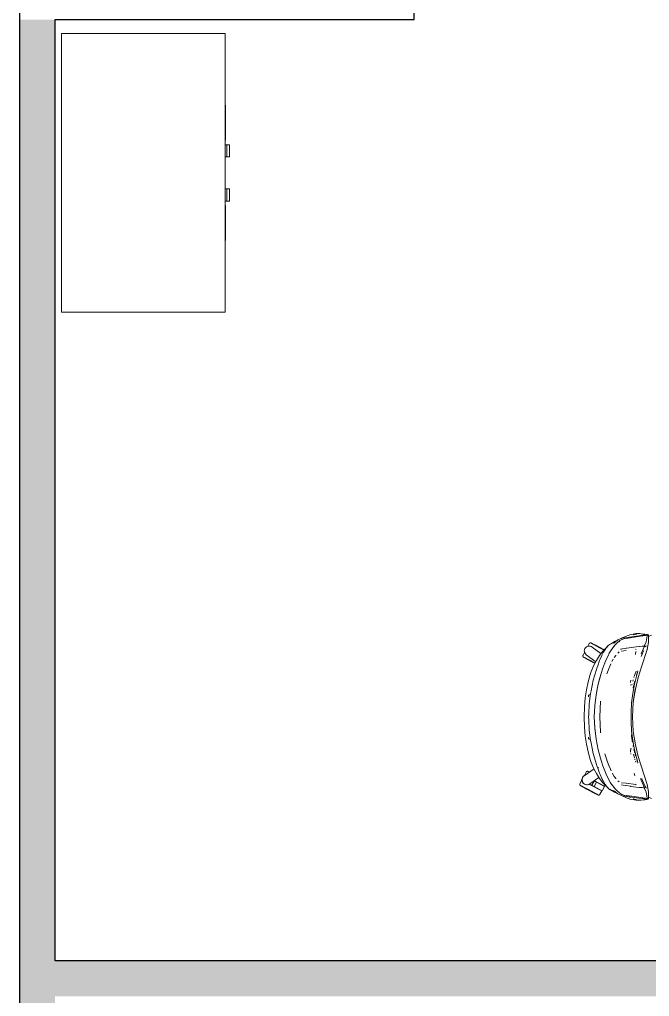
# Model space of a CAD drawing. Header units: millimetres. Extents: x 79795 to 317870, y -36033 to 97293.
# Drawn here: x 162751 to 164558, y 20457 to 23260 of the extents above; entities that cross this region are included whole.
import ezdxf

# ---------------------------------------------------------------- set-up
doc = ezdxf.new("R2010")
doc.units = ezdxf.units.MM
doc.header["$MEASUREMENT"] = 0
for name, color, linetype, lineweight in [('CSM-STL-XX-ZZ-M3-A-XXXX-00001_detached _19_04_21__rvt-1-Level 4$0$A-WALL-PATT', 7, 'CONTINUOUS', 9), ('CSM-STL-XX-ZZ-M3-A-XXXX-00001_detached _19_04_21__rvt-1-Level 4$0$I-WALL', 7, 'CONTINUOUS', 9), ('G-IMPT', 8, 'CONTINUOUS', 9), ('I-FURN', 8, 'CONTINUOUS', 9)]:
    doc.layers.add(name, color=color, linetype=linetype, lineweight=lineweight)

msp = doc.modelspace()

# ---------------------------------------------------------------- hatches: boundary and pattern name
at = {"layer": 'CSM-STL-XX-ZZ-M3-A-XXXX-00001_detached _19_04_21__rvt-1-Level 4$0$A-WALL-PATT'}
h = msp.add_hatch(color=256, dxfattribs=at)
h.paths.add_polyline_path([(162852.8, 15209.3), (162852.8, 19329.8), (162750.8, 19329.8), (162750.8, 15209.3), (162773, 15209.3)], flags=0)
h.paths.add_polyline_path([(162852.8, 20339.8), (162852.8, 23260.3), (162750.8, 23260.3), (162750.8, 20339.8), (162773, 20339.8)], flags=0)
msp.add_hatch(color=256, dxfattribs=at).paths.add_polyline_path([(167678.8, 20457.3), (167678.8, 20559.3), (162852.8, 20559.3), (162852.8, 20457.3), (167556.8, 20457.3)], flags=0)

# ---------------------------------------------------------------- linework, layer by layer
at = {"layer": 'CSM-STL-XX-ZZ-M3-A-XXXX-00001_detached _19_04_21__rvt-1-Level 4$0$I-WALL', "lineweight": 30}
for p, q in [((162750.8, 23422.3), (162750.8, 23260.3)), ((163882.8, 23260.3), (163882.8, 23382.3)), ((162750.8, 23260.3), (162750.8, 20339.8)), ((162852.8, 23260.3), (162872.8, 23260.3)), ((162852.8, 20559.3), (162852.8, 23260.3)), ((162872.8, 23260.3), (163882.8, 23260.3)), ((167678.8, 20559.3), (162852.8, 20559.3))]:
    msp.add_line(p, q, dxfattribs=at)
at = {"layer": 'G-IMPT'}
for p, q in [((164458.2, 21475.5), (164446.7, 21468.4)), ((164462, 21474.4), (164450.1, 21469.9)), ((164456.3, 21471.2), (164468, 21480.2)), ((164456.3, 21471.2), (164458.3, 21472.4)), ((164466.8, 21479.5), (164458.2, 21475.5)), ((164459, 21464.9), (164466.7, 21472.8)), ((164466.5, 21472.5), (164473.5, 21477.9)), ((164466.5, 21472.5), (164470.1, 21475.3)), ((164473.7, 21478.2), (164466.7, 21472.8)), ((164474.5, 21483.2), (164468, 21480.2)), ((164473.5, 21477.9), (164470.1, 21475.3)), ((164473.7, 21478.2), (164479.5, 21481.5)), ((164474.5, 21483.2), (164477.9, 21484.8)), ((164477.3, 21484.5), (164478.5, 21485.3)), ((164480.9, 21485.4), (164477.9, 21484.8)), ((164478.5, 21485.3), (164494.9, 21492)), ((164479.5, 21481.5), (164480, 21481.7)), ((164484.8, 21483.4), (164480, 21481.7)), ((164528.1, 21492.1), (164480.9, 21485.4)), ((164484.8, 21483.4), (164492.4, 21484.7)), ((164508.2, 21487.1), (164492.4, 21484.7)), ((164494.9, 21492), (164498.3, 21493.4)), ((164502.1, 21495), (164498.3, 21493.4)), ((164519.8, 21498.3), (164502.1, 21495)), ((164539.1, 21491.7), (164508.2, 21487.1)), ((164512.4, 21494.8), (164511.8, 21494.7)), ((164521.7, 21496.9), (164512.4, 21494.8)), ((164519.8, 21498.3), (164526.8, 21498.3)), ((164526.8, 21498.3), (164531, 21498.3)), ((164528.1, 21492.1), (164538.8, 21493.5)), ((164534.9, 21498), (164531, 21498.3)), ((164544.2, 21497.2), (164534.9, 21498)), ((164545.9, 21494.7), (164537.5, 21490.7)), ((164540.1, 21493.7), (164538.8, 21493.5)), ((164546.9, 21492.8), (164539.1, 21491.7)), ((164540.1, 21493.7), (164545.1, 21494.6)), ((164544.1, 21496.6), (164541.5, 21496.8)), ((164549, 21474.8), (164543.4, 21462.5)), ((164548.8, 21496.1), (164544.1, 21496.6)), ((164544.2, 21497.2), (164544.7, 21497.1)), ((164544.7, 21497.1), (164549, 21496.3)), ((164545.9, 21494.7), (164545.1, 21494.6)), ((164553.2, 21493.9), (164546.9, 21492.8)), ((164549.4, 21496), (164548.8, 21496.1)), ((164549, 21496.3), (164551.3, 21495.9)), ((164549, 21474.8), (164551.7, 21491.9)), ((164549.4, 21496), (164552.7, 21495.5)), ((164550.6, 21492.6), (164551.3, 21495.9)), ((164550.6, 21492.6), (164551, 21495.4)), ((164551, 21495.4), (164551.7, 21491.9)), ((164555.6, 21474.1), (164551.5, 21453.2)), ((164552.6, 21493.7), (164553.7, 21494.3)), ((164552.6, 21493.7), (164553.2, 21493.9)), ((164554.5, 21495), (164552.7, 21495.5)), ((164553.2, 21493.9), (164552.8, 21493.4)), ((164552.8, 21492.9), (164552.8, 21493.4)), ((164553.2, 21493.9), (164553.7, 21494.3)), ((164554.5, 21495), (164555.1, 21494.6)), ((164555.1, 21494.6), (164555.4, 21494.1)), ((164556, 21493.1), (164555.4, 21494.1)), ((164555.6, 21493.5), (164555.4, 21494.1)), ((164555.6, 21493.5), (164555.4, 21494.1)), ((164555.4, 21494.1), (164555.4, 21494.1)), ((164555.6, 21474.1), (164556, 21493.1)), ((164556, 21489.9), (164563.9, 21494.1)), ((164415.1, 21435.9), (164424.9, 21448.5)), ((164425.9, 21444.2), (164421.9, 21436.2)), ((164434.8, 21458.8), (164424.9, 21448.5)), ((164425.9, 21444.2), (164426.2, 21444.8)), ((164426.2, 21444.8), (164430.9, 21452.8)), ((164431.8, 21454.1), (164430.9, 21452.8)), ((164436.5, 21460.2), (164431.8, 21454.1)), ((164434.8, 21458.8), (164438.5, 21461.8)), ((164439.4, 21463.2), (164436.5, 21460.2)), ((164444.2, 21467.1), (164439.4, 21463.2)), ((164446.9, 21448.1), (164443.2, 21441.9)), ((164444.2, 21467.1), (164445.4, 21467.7)), ((164445.4, 21467.7), (164447.8, 21468.9)), ((164446.9, 21448.1), (164450.8, 21454.2)), ((164447.8, 21468.9), (164450.1, 21469.9)), ((164450.8, 21454.2), (164451, 21454.4)), ((164459, 21464.9), (164451, 21454.4)), ((164467.7, 21442.6), (164471.6, 21445.9)), ((164475.5, 21453.8), (164477.7, 21454.2)), ((164477.7, 21454.2), (164479.7, 21454.6)), ((164491.6, 21449.8), (164478.2, 21448.1)), ((164478.2, 21448.1), (164478.7, 21448.2)), ((164480.2, 21454.7), (164479.7, 21454.6)), ((164491.9, 21456.5), (164480.2, 21454.7)), ((164491.9, 21456.5), (164492.5, 21456.6)), ((164493, 21456.7), (164492.5, 21456.6)), ((164506.4, 21458.8), (164493, 21456.7)), ((164506.4, 21458.8), (164520.4, 21460.8)), ((164519.4, 21447.5), (164518, 21438.3)), ((164519.8, 21452.5), (164518.1, 21453.7)), ((164519.4, 21447.5), (164519.4, 21447.2)), ((164520.5, 21460.8), (164520.4, 21460.8)), ((164520.5, 21460.8), (164528.8, 21461.5)), ((164528.8, 21461.5), (164529.7, 21461.5)), ((164529.7, 21461.5), (164537.6, 21462.1)), ((164542.9, 21460.3), (164534.5, 21440.3)), ((164535.5, 21402.9), (164551.5, 21453.2)), ((164537.6, 21462.1), (164541.5, 21462.4)), ((164538.8, 21442), (164542, 21450.4)), ((164541.5, 21458.6), (164541, 21458.3)), ((164541.6, 21462.4), (164541.5, 21462.4)), ((164541.6, 21462.4), (164543.9, 21462.7)), ((164544.7, 21463), (164542.9, 21460.3)), ((164544, 21462.7), (164543.9, 21462.7)), ((164544, 21462.7), (164544.7, 21463)), ((164548.9, 21463), (164547.3, 21460.5)), ((164547.3, 21460.5), (164548.8, 21463)), ((164548.8, 21463), (164547.3, 21460.5)), ((164547.9, 21463.3), (164548.8, 21463)), ((164548.9, 21463), (164548.8, 21463)), ((164399, 21407.8), (164406.1, 21421.6)), ((164406.1, 21421.6), (164415.1, 21435.9)), ((164409.8, 21406), (164415.4, 21421.1)), ((164416.9, 21424.8), (164415.4, 21421.1)), ((164421.7, 21435.7), (164416.9, 21424.8)), ((164421.7, 21435.7), (164421.9, 21436.2)), ((164430, 21414.1), (164436.2, 21428.3)), ((164439.6, 21435.1), (164436.2, 21428.3)), ((164439.6, 21435.1), (164443.2, 21441.9)), ((164454.4, 21425.3), (164450.9, 21418.3)), ((164458, 21430.8), (164457.6, 21430.2)), ((164461.5, 21435.9), (164458, 21430.8)), ((164461.5, 21435.9), (164462.2, 21437)), ((164537.7, 21439.6), (164534.7, 21432.9)), ((164536.8, 21437.1), (164538.8, 21442.2)), ((164538.8, 21442.2), (164536.8, 21437.1)), ((164538.8, 21442), (164536.8, 21437.1)), ((164391.5, 21389.8), (164388.4, 21381.1)), ((164391.5, 21389.8), (164399, 21407.8)), ((164406.3, 21395.6), (164397.3, 21364.8)), ((164406.3, 21395.6), (164407.5, 21399.2)), ((164409.8, 21406), (164407.5, 21399.2)), ((164424.6, 21399.2), (164419.6, 21384.3)), ((164424.6, 21399.2), (164430, 21414.1)), ((164436.2, 21383), (164442.9, 21400.4)), ((164436.2, 21383), (164438.9, 21390.4)), ((164442.9, 21400.4), (164443.5, 21402.2)), ((164443.5, 21402.2), (164447.3, 21411.5)), ((164447.3, 21411.5), (164446.3, 21409.2)), ((164516.9, 21379.9), (164519.9, 21390.3)), ((164522.1, 21379.9), (164525.3, 21391.1)), ((164522.1, 21379.9), (164525.2, 21390.7)), ((164522.1, 21379.9), (164525.1, 21390.4)), ((164523.8, 21386.6), (164524.2, 21387.7)), ((164524.2, 21390.6), (164524.8, 21391)), ((164524.2, 21390.6), (164524.4, 21390.7)), ((164525.1, 21390.4), (164525.2, 21390.7)), ((164525.3, 21391.1), (164525.2, 21391.4)), ((164526.3, 21372.9), (164535.5, 21402.9)), ((164382.2, 21359.9), (164377.4, 21337.5)), ((164388.4, 21381.1), (164382.2, 21359.9)), ((164390.7, 21334), (164397.3, 21364.8)), ((164411.2, 21353.8), (164419.6, 21384.3)), ((164411.2, 21353.8), (164419.6, 21384.2)), ((164415.8, 21371.1), (164411.2, 21353.8)), ((164415.8, 21371.1), (164419.6, 21384.2)), ((164504.2, 21360.3), (164504.1, 21359)), ((164504.1, 21358.3), (164504.1, 21359)), ((164504.2, 21360.3), (164504.5, 21364)), ((164504.5, 21364), (164504.5, 21364.5)), ((164511.9, 21365.4), (164510.9, 21361.5)), ((164511.9, 21365.4), (164511.5, 21363.9)), ((164513.8, 21372.2), (164513.5, 21371.1)), ((164514.2, 21353.6), (164515.7, 21360.3)), ((164515.6, 21378), (164514.8, 21375.5)), ((164515.5, 21353.6), (164522.1, 21379.9)), ((164515.8, 21378.8), (164515.6, 21378)), ((164515.7, 21360.3), (164516.1, 21361.6)), ((164517, 21382.2), (164516.2, 21379.9)), ((164517, 21382.2), (164517.2, 21382.9)), ((164518, 21385.1), (164517.2, 21382.9)), ((164526.3, 21372.9), (164518, 21339.3)), ((164521.4, 21379.9), (164521.3, 21379.4)), ((164521.4, 21379.9), (164522.2, 21382.1)), ((164522.4, 21382.9), (164522.2, 21382.1)), ((164523.4, 21385.7), (164523.8, 21386.6)), ((164373.9, 21314.1), (164377.4, 21337.5)), ((164389.5, 21327), (164390.7, 21334)), ((164405, 21322.7), (164411.2, 21353.9)), ((164411.2, 21353.9), (164405, 21322.8)), ((164405, 21322.7), (164408.1, 21338.8)), ((164411.2, 21353.8), (164408.1, 21338.8)), ((164505.6, 21350.2), (164504.9, 21352.1)), ((164505.6, 21350.2), (164505.4, 21351.2)), ((164508.3, 21351.8), (164508.4, 21352.2)), ((164515.5, 21353.6), (164510.6, 21326.9)), ((164511.6, 21341.5), (164512, 21344.2)), ((164518, 21339.3), (164511.7, 21301.5)), ((164511.7, 21301.5), (164517.7, 21338.9)), ((164512, 21344.2), (164513.7, 21351.6)), ((164512, 21301.3), (164517.7, 21338.9)), ((164371.7, 21288.5), (164373.9, 21314.1)), ((164383.8, 21322.8), (164383.2, 21317.4)), ((164383.7, 21321.1), (164383.2, 21317.4)), ((164385.6, 21322.8), (164387.7, 21322.7)), ((164385.6, 21322.8), (164385.7, 21322.8)), ((164385.7, 21296.9), (164389.5, 21327)), ((164388.9, 21322.7), (164387.7, 21322.7)), ((164401.2, 21291.2), (164405, 21322.8)), ((164401.2, 21291.1), (164405, 21322.7)), ((164403.1, 21307.2), (164401.2, 21291.1)), ((164403.1, 21307.2), (164405, 21322.7)), ((164415.7, 21259.4), (164418.2, 21304.7)), ((164418.2, 21304.7), (164417.9, 21303.1)), ((164417.9, 21303.1), (164418.2, 21304.4)), ((164418.2, 21304.6), (164418.2, 21304.4)), ((164510.6, 21326.9), (164507.3, 21300)), ((164370.8, 21259.4), (164371.7, 21288.5)), ((164384, 21266.7), (164385.7, 21296.9)), ((164399.9, 21259.4), (164401.2, 21291.2)), ((164401.2, 21291.1), (164400.1, 21259.4)), ((164400.5, 21276.2), (164400.1, 21259.4)), ((164401.2, 21291.1), (164400.5, 21276.2)), ((164505.6, 21272.9), (164507.3, 21300)), ((164512, 21301.3), (164509.6, 21259.4)), ((164371.7, 21230.2), (164370.8, 21259.4)), ((164384, 21266.7), (164383.9, 21259.4)), ((164384, 21252), (164383.9, 21259.4)), ((164384, 21252), (164385.7, 21221.8)), ((164401.2, 21227.5), (164399.9, 21259.4)), ((164400.5, 21242.5), (164400.1, 21259.4)), ((164401.2, 21227.6), (164400.1, 21259.4)), ((164415.6, 21259.4), (164417.9, 21215.6)), ((164415.7, 21259.4), (164417.9, 21215.6)), ((164505.6, 21245.8), (164505.6, 21272.9)), ((164512, 21217.4), (164509.6, 21259.4)), ((164373.9, 21204.6), (164371.7, 21230.2)), ((164385.7, 21221.8), (164389.5, 21191.7)), ((164400.5, 21242.5), (164401.2, 21227.6)), ((164401.2, 21227.6), (164405, 21196)), ((164401.2, 21227.6), (164403.1, 21211.5)), ((164401.2, 21227.5), (164405, 21196)), ((164505.6, 21245.8), (164507.3, 21218.7)), ((164510.6, 21191.8), (164507.3, 21218.7)), ((164377.4, 21181.2), (164373.9, 21204.6)), ((164383.8, 21195.9), (164383.2, 21201.4)), ((164387.7, 21196), (164385.6, 21195.9)), ((164385.6, 21195.9), (164385.7, 21195.9)), ((164389.5, 21191.7), (164390.7, 21184.8)), ((164405, 21196), (164403.1, 21211.5)), ((164411.2, 21164.9), (164405, 21196)), ((164411.2, 21164.9), (164405, 21196)), ((164405, 21196), (164408.1, 21179.9)), ((164417.9, 21215.6), (164418.2, 21213.9)), ((164417.9, 21215.6), (164418.2, 21214.3)), ((164418.2, 21214.1), (164418.2, 21214.3)), ((164506.7, 21206), (164506.5, 21207.6)), ((164507.9, 21197.4), (164506.7, 21206)), ((164507.9, 21197.4), (164508.8, 21191.8)), ((164508.8, 21191.8), (164509, 21190.2)), ((164515.5, 21165.1), (164510.6, 21191.8)), ((164518, 21179.5), (164512, 21217.4)), ((164382.2, 21158.9), (164377.4, 21181.2)), ((164397.3, 21154), (164390.7, 21184.8)), ((164411.2, 21164.9), (164408.1, 21179.9)), ((164415.8, 21147.7), (164411.2, 21164.9)), ((164411.2, 21164.9), (164419.6, 21134.4)), ((164411.2, 21164.9), (164419.6, 21134.5)), ((164504.1, 21163.5), (164504.2, 21158.4)), ((164504.1, 21163.5), (164504.1, 21160.7)), ((164504.9, 21166.6), (164504.3, 21164.4)), ((164505.6, 21168.5), (164504.9, 21166.6)), ((164505.4, 21167.5), (164505.6, 21168.5)), ((164505.4, 21167.5), (164505.4, 21165.2)), ((164505.4, 21165.3), (164505.4, 21165.2)), ((164509.6, 21187.3), (164509, 21190.2)), ((164511.5, 21177.2), (164512.1, 21174.4)), ((164513.7, 21167.1), (164514.2, 21165.2)), ((164515.7, 21158.4), (164514.2, 21165.2)), ((164515.5, 21165.1), (164522.1, 21138.8)), ((164518, 21179.5), (164526.3, 21145.8)), ((164388.4, 21137.6), (164382.2, 21158.9)), ((164388.4, 21137.6), (164391.5, 21128.9)), ((164397.3, 21154), (164406.3, 21123.1)), ((164415.8, 21147.7), (164419.6, 21134.5)), ((164430.6, 21153.2), (164431.7, 21149.8)), ((164430.6, 21153.2), (164435.9, 21136.7)), ((164436.2, 21135.7), (164443, 21117.3)), ((164436.2, 21135.7), (164442.9, 21118.3)), ((164504.2, 21158.4), (164504.1, 21160.7)), ((164504.5, 21154.6), (164504.7, 21152.5)), ((164515.8, 21141.7), (164512.8, 21152.4)), ((164515.7, 21158.4), (164516.1, 21157.1)), ((164516.2, 21138.8), (164516.9, 21136.6)), ((164517, 21153.4), (164517, 21153.6)), ((164517.4, 21152.2), (164517, 21153.4)), ((164517.4, 21152.2), (164518.5, 21148.3)), ((164518.5, 21148.3), (164518.7, 21147.6)), ((164522.1, 21138.8), (164525.1, 21128.4)), ((164523.2, 21133.6), (164522.5, 21135.7)), ((164535.5, 21115.8), (164526.3, 21145.8)), ((164391.5, 21128.9), (164399, 21110.9)), ((164406.1, 21097.1), (164399, 21110.9)), ((164406.3, 21123.1), (164407.5, 21119.5)), ((164409.9, 21112.6), (164407.5, 21119.5)), ((164409.8, 21112.6), (164409.9, 21112.7)), ((164415.4, 21097.6), (164409.8, 21112.6)), ((164409.9, 21112.7), (164410.3, 21113)), ((164410.3, 21113), (164409.9, 21112.8)), ((164409.9, 21112.7), (164409.9, 21112.8)), ((164409.9, 21112.7), (164409.9, 21112.6)), ((164411.1, 21113.4), (164410.3, 21113)), ((164410.5, 21113.1), (164410.3, 21113)), ((164411.1, 21113.4), (164410.5, 21113.1)), ((164411.1, 21113.4), (164412.2, 21113.8)), ((164411.1, 21113.4), (164411.6, 21113.6)), ((164412.2, 21113.8), (164411.6, 21113.6)), ((164419.6, 21134.4), (164424.6, 21119.5)), ((164430, 21104.6), (164424.6, 21119.5)), ((164442.9, 21118.3), (164443.5, 21116.6)), ((164446.3, 21109.5), (164443.5, 21116.6)), ((164446.3, 21109.5), (164444, 21114.9)), ((164448.5, 21104.6), (164446.3, 21109.5)), ((164518.9, 21131.1), (164518.6, 21132.1)), ((164518.9, 21131.1), (164519.5, 21129.4)), ((164523.2, 21133.6), (164523.5, 21133)), ((164524.2, 21128.1), (164524.4, 21128)), ((164524.2, 21128.1), (164524.8, 21127.8)), ((164525.2, 21128.1), (164525.1, 21128.4)), ((164525.3, 21127.8), (164525.2, 21128.1)), ((164525.2, 21127.4), (164525.3, 21127.6)), ((164525.3, 21127.6), (164525.3, 21127.8)), ((164535.5, 21115.8), (164551.5, 21065.6)), ((164415.1, 21082.8), (164406.1, 21097.1)), ((164415.1, 21082.8), (164424.9, 21070.2)), ((164416.9, 21094), (164415.4, 21097.6)), ((164421.7, 21083), (164416.9, 21094)), ((164421.9, 21082.6), (164421.7, 21083)), ((164421.7, 21083), (164426.2, 21073.9)), ((164421.7, 21083), (164425.9, 21074.5)), ((164421.9, 21082.6), (164426.2, 21073.9)), ((164430, 21104.6), (164436.2, 21090.4)), ((164439.6, 21083.7), (164436.2, 21090.4)), ((164439.6, 21083.7), (164443.2, 21076.9)), ((164452.3, 21097.6), (164456.5, 21089.5)), ((164455, 21092.3), (164457.6, 21088.5)), ((164455, 21092.3), (164456.5, 21089.5)), ((164457.6, 21088.5), (164458, 21087.9)), ((164458, 21087.9), (164461.5, 21082.8)), ((164461.5, 21082.8), (164462.2, 21081.7)), ((164514.7, 21097.7), (164516.2, 21090.4)), ((164532.7, 21083), (164534.5, 21078.4)), ((164536.8, 21081.6), (164536.2, 21083.1)), ((164538.8, 21076.7), (164536.8, 21081.6)), ((164536.8, 21081.6), (164538.8, 21076.5)), ((164538.8, 21076.5), (164537.4, 21080.1)), ((164434.8, 21059.9), (164424.9, 21070.2)), ((164426.2, 21073.9), (164425.9, 21074.5)), ((164426.2, 21073.9), (164430.9, 21065.9)), ((164431.8, 21064.7), (164430.9, 21065.9)), ((164436.5, 21058.5), (164431.8, 21064.7)), ((164438.5, 21056.9), (164434.8, 21059.9)), ((164436.5, 21058.5), (164439.4, 21055.5)), ((164444.2, 21051.6), (164439.4, 21055.5)), ((164446.9, 21070.6), (164443.2, 21076.9)), ((164445.4, 21051), (164444.2, 21051.6)), ((164445.4, 21051), (164447.8, 21049.9)), ((164446.7, 21050.3), (164446, 21050.8)), ((164446.9, 21070.6), (164450.8, 21064.5)), ((164451, 21064.3), (164450.8, 21064.5)), ((164459, 21053.8), (164451, 21064.3)), ((164466.7, 21045.9), (164459, 21053.8)), ((164467.7, 21076.2), (164471.6, 21072.8)), ((164491.6, 21068.9), (164478.2, 21070.7)), ((164478.2, 21070.7), (164478.7, 21070.5)), ((164483.4, 21063.5), (164478.3, 21064.3)), ((164483.4, 21063.5), (164490.2, 21062.5)), ((164490.2, 21062.5), (164491.9, 21062.2)), ((164491.6, 21068.9), (164518.9, 21065.2)), ((164503.7, 21060.3), (164491.9, 21062.2)), ((164505.2, 21060.1), (164503.7, 21060.3)), ((164520.4, 21057.9), (164505.2, 21060.1)), ((164519.8, 21066.3), (164518.2, 21065)), ((164518.4, 21065.1), (164518.7, 21065.1)), ((164518.9, 21065.2), (164518.7, 21065.1)), ((164519.4, 21071.2), (164519.4, 21071.6)), ((164520.4, 21057.9), (164520.5, 21057.9)), ((164520.5, 21057.9), (164528.8, 21057.3)), ((164537.6, 21056.6), (164528.8, 21057.3)), ((164534.5, 21078.4), (164543.4, 21058.2)), ((164537.6, 21056.6), (164541, 21056.4)), ((164542, 21068.3), (164538.8, 21076.7)), ((164541, 21060.4), (164541.5, 21060.1)), ((164541.4, 21056.3), (164541, 21056.4)), ((164541.4, 21056.3), (164543.8, 21056)), ((164542, 21068.3), (164547.3, 21058.2)), ((164549, 21043.9), (164543.4, 21056.2)), ((164543.8, 21056), (164543.9, 21056)), ((164544.7, 21055.7), (164543.9, 21056)), ((164548.7, 21055.7), (164546.8, 21058.4)), ((164548.7, 21055.7), (164547.3, 21058.2)), ((164547.9, 21055.4), (164548.6, 21055.6)), ((164548.6, 21055.6), (164548.7, 21055.7)), ((164548.7, 21055.7), (164548.7, 21055.9)), ((164551.5, 21065.6), (164555.6, 21044.6)), ((164446.7, 21050.3), (164458.2, 21043.2)), ((164447.8, 21049.9), (164450.1, 21048.8)), ((164462, 21044.3), (164450.1, 21048.8)), ((164456.3, 21047.5), (164468, 21038.6)), ((164456.3, 21047.5), (164458.3, 21046.4)), ((164458.2, 21043.2), (164466.8, 21039.2)), ((164473.5, 21040.9), (164466.5, 21046.3)), ((164466.5, 21046.3), (164470.1, 21043.4)), ((164466.7, 21045.9), (164473.7, 21040.5)), ((164468, 21038.6), (164474.5, 21035.5)), ((164473.5, 21040.9), (164470.1, 21043.4)), ((164473.7, 21040.5), (164479.5, 21037.2)), ((164474.5, 21035.5), (164477.9, 21034)), ((164477.3, 21034.2), (164478.5, 21033.5)), ((164480.9, 21033.3), (164477.9, 21034)), ((164478.5, 21033.5), (164494.9, 21026.7)), ((164480, 21037), (164479.5, 21037.2)), ((164480, 21037), (164484.8, 21035.3)), ((164528.1, 21026.6), (164480.9, 21033.3)), ((164484.8, 21035.3), (164492.4, 21034)), ((164507.6, 21031.7), (164492.4, 21034)), ((164505.3, 21028.2), (164492.4, 21031.7)), ((164507.6, 21031.7), (164493, 21033.9)), ((164508.2, 21031.6), (164493, 21033.9)), ((164505.3, 21028.2), (164493.8, 21031.4)), ((164494.9, 21026.7), (164498.3, 21025.3)), ((164502.1, 21023.7), (164498.3, 21025.3)), ((164519.8, 21020.5), (164502.1, 21023.7)), ((164508.2, 21031.6), (164539.1, 21027)), ((164512.4, 21023.9), (164511.8, 21024.1)), ((164521.7, 21021.9), (164512.4, 21023.9)), ((164528.1, 21026.6), (164538.8, 21025.2)), ((164537.5, 21028), (164545.9, 21024)), ((164540.1, 21025), (164538.8, 21025.2)), ((164539.1, 21027), (164546.9, 21025.9)), ((164545.1, 21024.1), (164540.1, 21025)), ((164544.1, 21022.1), (164548.8, 21022.6)), ((164545.9, 21024), (164545.1, 21024.1)), ((164553.2, 21024.8), (164546.9, 21025.9)), ((164549.4, 21022.7), (164548.8, 21022.6)), ((164549, 21043.9), (164551.7, 21026.9)), ((164549, 21022.4), (164551.3, 21022.9)), ((164549.4, 21022.7), (164552.7, 21023.2)), ((164551, 21023.3), (164551.7, 21026.9)), ((164551, 21023.3), (164551.7, 21026.8)), ((164551.7, 21026.8), (164551.3, 21022.9)), ((164552.6, 21025), (164553.7, 21024.4)), ((164552.6, 21025), (164553.2, 21024.8)), ((164552.7, 21023.2), (164554.5, 21023.8)), ((164552.8, 21025.3), (164552.8, 21025.8)), ((164552.8, 21025.3), (164553.2, 21024.8)), ((164553.2, 21024.8), (164553.7, 21024.4)), ((164555.1, 21024.1), (164554.5, 21023.8)), ((164555.1, 21024.1), (164555.4, 21024.6)), ((164555.2, 21043.7), (164555.8, 21025.3)), ((164555.2, 21043.7), (164555.7, 21025.7)), ((164555.8, 21025.2), (164555.4, 21024.6)), ((164555.6, 21044.6), (164555.7, 21025.7)), ((164555.8, 21025.2), (164555.6, 21026)), ((164555.6, 21026), (164555.7, 21025.9)), ((164563.9, 21025.1), (164555.7, 21028.7)), ((164555.7, 21025.7), (164555.7, 21025.9)), ((164555.8, 21025.3), (164555.7, 21025.7)), ((164519.8, 21020.5), (164526.8, 21020.4)), ((164531, 21020.4), (164526.8, 21020.4)), ((164534.9, 21020.8), (164531, 21020.4)), ((164534.9, 21020.8), (164544.2, 21021.6)), ((164544.1, 21022.1), (164541.5, 21021.9)), ((164544.2, 21021.6), (164544.7, 21021.6)), ((164549, 21022.4), (164544.7, 21021.6))]:
    msp.add_line(p, q, dxfattribs=at)
at = {"layer": 'I-FURN'}
for p, q in [((162870.8, 23220.3), (163340.8, 23220.3)), ((162870.8, 23220.3), (162870.8, 22420.3)), ((163340.8, 23220.3), (163340.8, 22420.3)), ((163342.3, 23014.3), (163340.8, 23014.3)), ((163342.3, 23014.3), (163340.8, 23014.3)), ((163342.3, 23014.3), (163340.8, 23014.3)), ((163342.3, 23010.3), (163342.3, 23014.3)), ((163342.3, 23014.3), (163342.3, 23006.3)), ((163342.3, 23010.3), (163342.3, 23014.3)), ((163342.3, 23014.3), (163342.3, 23010.3)), ((163342.3, 23010.3), (163342.3, 23014.3)), ((163342.3, 23014.3), (163342.3, 23010.3)), ((163342.3, 23006.3), (163342.3, 22922.3)), ((163340.8, 22914.3), (163342.3, 22914.3)), ((163340.8, 22914.3), (163342.3, 22914.3)), ((163340.8, 22914.3), (163342.3, 22914.3)), ((163345.8, 22901.3), (163340.8, 22901.3)), ((163345.8, 22901.3), (163340.8, 22901.3)), ((163342.3, 22901.3), (163340.8, 22901.3)), ((163342.3, 22922.3), (163342.3, 22914.3)), ((163342.3, 22914.3), (163342.3, 22918.3)), ((163342.3, 22918.3), (163342.3, 22914.3)), ((163342.3, 22914.3), (163342.3, 22918.3)), ((163342.3, 22918.3), (163342.3, 22914.3)), ((163342.3, 22914.3), (163342.3, 22918.3)), ((163342.3, 22900.9), (163342.3, 22901.3)), ((163342.3, 22901.3), (163342.3, 22900.9)), ((163345.8, 22901.3), (163345.8, 22866.3)), ((163345.8, 22901.3), (163353.3, 22901.3)), ((163353.3, 22901.3), (163353.8, 22901.3)), ((163353.8, 22866.3), (163353.8, 22901.3)), ((163353.8, 22866.3), (163353.8, 22901.3)), ((163340.8, 22866.3), (163345.8, 22866.3)), ((163340.8, 22866.3), (163345.8, 22866.3)), ((163353.3, 22866.3), (163345.8, 22866.3)), ((163353.8, 22866.3), (163353.3, 22866.3)), ((163345.8, 22774.3), (163340.8, 22774.3)), ((163345.8, 22774.3), (163340.8, 22774.3)), ((163345.8, 22774.3), (163345.8, 22739.3)), ((163345.8, 22774.3), (163353.3, 22774.3)), ((163353.3, 22774.3), (163353.8, 22774.3)), ((163353.8, 22739.3), (163353.8, 22774.3)), ((163353.8, 22739.3), (163353.8, 22774.3)), ((163340.8, 22739.3), (163345.8, 22739.3)), ((163340.8, 22739.3), (163345.8, 22739.3)), ((163340.8, 22739.3), (163342.3, 22739.3)), ((163342.3, 22739.7), (163342.3, 22739.3)), ((163342.3, 22739.3), (163342.3, 22739.7)), ((163353.3, 22739.3), (163345.8, 22739.3)), ((163353.8, 22739.3), (163353.3, 22739.3)), ((163342.3, 22726.3), (163340.8, 22726.3)), ((163342.3, 22726.3), (163340.8, 22726.3)), ((163342.3, 22726.3), (163340.8, 22726.3)), ((163342.3, 22722.3), (163342.3, 22726.3)), ((163342.3, 22726.3), (163342.3, 22718.3)), ((163342.3, 22722.3), (163342.3, 22726.3)), ((163342.3, 22726.3), (163342.3, 22722.3)), ((163342.3, 22722.3), (163342.3, 22726.3)), ((163342.3, 22726.3), (163342.3, 22722.3)), ((163342.3, 22718.3), (163342.3, 22634.3)), ((163340.8, 22626.3), (163342.3, 22626.3)), ((163340.8, 22626.3), (163342.3, 22626.3)), ((163340.8, 22626.3), (163342.3, 22626.3)), ((163342.3, 22634.3), (163342.3, 22626.3)), ((163342.3, 22626.3), (163342.3, 22630.3)), ((163342.3, 22630.3), (163342.3, 22626.3)), ((163342.3, 22626.3), (163342.3, 22630.3)), ((163342.3, 22630.3), (163342.3, 22626.3)), ((163342.3, 22626.3), (163342.3, 22630.3)), ((162870.8, 22420.3), (163340.8, 22420.3)), ((164386.6, 21471), (164386.7, 21471.1)), ((164386.7, 21471.1), (164386.9, 21471.2)), ((164386.9, 21471.2), (164387, 21471.3)), ((164387, 21471.3), (164387.1, 21471.3)), ((164387.1, 21471.3), (164387.3, 21471.4)), ((164387.3, 21471.4), (164387.4, 21471.5)), ((164387.4, 21471.5), (164387.6, 21471.6)), ((164387.6, 21471.6), (164387.7, 21471.6)), ((164387.7, 21471.6), (164387.9, 21471.7)), ((164387.9, 21471.7), (164388, 21471.7)), ((164388, 21471.7), (164388.2, 21471.8)), ((164388.2, 21471.8), (164388.3, 21471.8)), ((164388.3, 21471.8), (164388.5, 21471.8)), ((164388.5, 21471.8), (164388.7, 21471.8)), ((164388.7, 21471.8), (164388.8, 21471.9)), ((164388.8, 21471.9), (164389, 21471.9)), ((164389, 21471.9), (164389.1, 21471.9)), ((164389.1, 21471.9), (164389.3, 21471.9)), ((164389.3, 21471.9), (164389.5, 21471.9)), ((164389.5, 21471.9), (164389.6, 21471.9)), ((164389.6, 21471.9), (164389.8, 21471.8)), ((164389.8, 21471.8), (164389.9, 21471.8)), ((164389.9, 21471.8), (164390.1, 21471.8)), ((164390.1, 21471.8), (164390.3, 21471.7)), ((164390.3, 21471.7), (164390.4, 21471.7)), ((164390.4, 21471.7), (164390.6, 21471.6)), ((164390.6, 21471.6), (164390.7, 21471.6)), ((164390.7, 21471.6), (164390.9, 21471.5)), ((164390.9, 21471.5), (164391, 21471.4)), ((164391, 21471.4), (164391, 21471.4)), ((164391, 21471.4), (164391.1, 21471.4)), ((164391.1, 21471.4), (164391, 21471.4)), ((164391, 21471.4), (164391, 21471.4)), ((164391.1, 21471.4), (164391.1, 21471.4)), ((164391.1, 21471.4), (164391.2, 21471.3)), ((164391.2, 21471.3), (164391.1, 21471.4)), ((164391.2, 21471.3), (164391.4, 21471.2)), ((164391.3, 21471.3), (164391.2, 21471.3)), ((164391.5, 21471.2), (164391.3, 21471.3)), ((164391.4, 21471.2), (164391.5, 21471.1)), ((164391.7, 21471.1), (164391.5, 21471.2)), ((164391.5, 21471.1), (164391.8, 21471)), ((164391.9, 21471), (164391.7, 21471.1)), ((164391.8, 21471), (164392, 21470.9)), ((164372.2, 21444.7), (164367.8, 21436.2)), ((164371.5, 21449.4), (164372.1, 21452.7)), ((164371.8, 21446), (164371.5, 21449.4)), ((164372.9, 21442.8), (164371.8, 21446)), ((164372.1, 21452.7), (164373.4, 21455.8)), ((164373.4, 21455.8), (164375.4, 21458.5)), ((164375.4, 21458.5), (164378, 21460.6)), ((164378, 21460.6), (164381.1, 21462.1)), ((164381.1, 21462.1), (164384.4, 21462.7)), ((164385.6, 21469.7), (164381.6, 21462.2)), ((164384.4, 21462.7), (164387.8, 21462.6)), ((164385.6, 21469.7), (164385.7, 21469.9)), ((164385.7, 21470), (164385.8, 21470.2)), ((164385.7, 21469.9), (164385.7, 21470)), ((164385.8, 21470.2), (164385.9, 21470.3)), ((164385.9, 21470.3), (164386, 21470.4)), ((164386, 21470.4), (164386.1, 21470.5)), ((164386.1, 21470.5), (164386.2, 21470.6)), ((164386.2, 21470.6), (164386.4, 21470.8)), ((164386.4, 21470.8), (164386.5, 21470.9)), ((164386.5, 21470.9), (164386.6, 21471)), ((164387.8, 21462.6), (164391, 21461.7)), ((164391, 21461.7), (164393.9, 21460)), ((164392.2, 21470.8), (164391.9, 21471)), ((164392, 21470.9), (164392.3, 21470.7)), ((164392.5, 21470.6), (164392.2, 21470.8)), ((164392.3, 21470.7), (164392.6, 21470.5)), ((164392.8, 21470.4), (164392.5, 21470.6)), ((164392.6, 21470.5), (164393, 21470.4)), ((164393.2, 21470.2), (164392.8, 21470.4)), ((164393, 21470.4), (164393.4, 21470.1)), ((164393.7, 21470), (164393.2, 21470.2)), ((164393.4, 21470.1), (164393.9, 21469.9)), ((164394.1, 21469.8), (164393.7, 21470)), ((164393.9, 21469.9), (164394.4, 21469.6)), ((164393.9, 21460), (164419.2, 21440.9)), ((164394.6, 21469.5), (164394.1, 21469.8)), ((164394.4, 21469.6), (164394.9, 21469.4)), ((164395.2, 21469.2), (164394.6, 21469.5)), ((164394.9, 21469.4), (164395.4, 21469.1)), ((164395.7, 21468.9), (164395.2, 21469.2)), ((164395.4, 21469.1), (164396, 21468.8)), ((164396.3, 21468.6), (164395.7, 21468.9)), ((164397, 21468.2), (164396.3, 21468.6)), ((164397.6, 21467.9), (164397, 21468.2)), ((164398.3, 21467.5), (164397.6, 21467.9)), ((164399.1, 21467.1), (164398.3, 21467.5)), ((164399.8, 21466.7), (164399.1, 21467.1)), ((164400.6, 21466.3), (164399.8, 21466.7)), ((164401.4, 21465.9), (164400.6, 21466.3)), ((164402.2, 21465.5), (164401.4, 21465.9)), ((164401.8, 21465.7), (164402.6, 21465.3)), ((164403.1, 21465), (164402.2, 21465.5)), ((164402.6, 21465.3), (164403.4, 21464.8)), ((164403.9, 21464.6), (164403.1, 21465)), ((164403.4, 21464.8), (164404.3, 21464.3)), ((164404.8, 21464.1), (164403.9, 21464.6)), ((164404.3, 21464.3), (164405.2, 21463.9)), ((164405.7, 21463.6), (164404.8, 21464.1)), ((164405.2, 21463.9), (164406.1, 21463.4)), ((164406.6, 21463.1), (164405.7, 21463.6)), ((164406.1, 21463.4), (164407.1, 21462.9)), ((164407.6, 21462.6), (164406.6, 21463.1)), ((164407.1, 21462.9), (164408, 21462.4)), ((164408.5, 21462.1), (164407.6, 21462.6)), ((164408, 21462.4), (164409, 21461.9)), ((164409.5, 21461.6), (164408.5, 21462.1)), ((164409, 21461.9), (164409.9, 21461.4)), ((164410.5, 21461.1), (164409.5, 21461.6)), ((164409.9, 21461.4), (164410.9, 21460.8)), ((164411.4, 21460.6), (164410.5, 21461.1)), ((164410.9, 21460.8), (164411.9, 21460.3)), ((164412.4, 21460), (164411.4, 21460.6)), ((164411.9, 21460.3), (164412.9, 21459.8)), ((164413.4, 21459.5), (164412.4, 21460)), ((164412.9, 21459.8), (164413.9, 21459.3)), ((164414.4, 21459), (164413.4, 21459.5)), ((164413.9, 21459.3), (164414.9, 21458.7)), ((164415.4, 21458.4), (164414.4, 21459)), ((164414.9, 21458.7), (164415.9, 21458.2)), ((164416.4, 21457.9), (164415.4, 21458.4)), ((164415.9, 21458.2), (164416.9, 21457.7)), ((164417.5, 21457.4), (164416.4, 21457.9)), ((164416.9, 21457.7), (164417.9, 21457.1)), ((164418.5, 21456.8), (164417.5, 21457.4)), ((164417.9, 21457.1), (164418.9, 21456.6)), ((164419.5, 21456.3), (164418.5, 21456.8)), ((164418.9, 21456.6), (164419.9, 21456.1)), ((164420.4, 21455.8), (164419.5, 21456.3)), ((164419.9, 21456.1), (164420.9, 21455.5)), ((164421.4, 21455.2), (164420.4, 21455.8)), ((164420.9, 21455.5), (164421.9, 21455)), ((164422.4, 21454.7), (164421.4, 21455.2)), ((164421.9, 21455), (164422.9, 21454.5)), ((164423.4, 21454.2), (164422.4, 21454.7)), ((164422.9, 21454.5), (164423.8, 21454)), ((164424.3, 21453.7), (164423.4, 21454.2)), ((164423.8, 21454), (164424.8, 21453.5)), ((164425.3, 21453.2), (164424.3, 21453.7)), ((164424.8, 21453.5), (164425.7, 21453)), ((164426.2, 21452.7), (164425.3, 21453.2)), ((164425.7, 21453), (164426.6, 21452.5)), ((164427.1, 21452.2), (164426.2, 21452.7)), ((164426.6, 21452.5), (164427.5, 21452)), ((164428, 21451.7), (164427.1, 21452.2)), ((164367.3, 21434.8), (164367.4, 21435)), ((164367.3, 21434.7), (164367.3, 21434.8)), ((164367.3, 21434.5), (164367.3, 21434.7)), ((164367.3, 21434.3), (164367.3, 21434.5)), ((164367.3, 21434.2), (164367.3, 21434.3)), ((164367.3, 21434), (164367.3, 21434.2)), ((164367.3, 21433.9), (164367.3, 21434)), ((164367.4, 21433.7), (164367.3, 21433.9)), ((164367.4, 21435.3), (164367.5, 21435.5)), ((164367.4, 21435.1), (164367.4, 21435.3)), ((164367.4, 21435), (164367.4, 21435.1)), ((164367.4, 21433.5), (164367.4, 21433.7)), ((164367.4, 21433.4), (164367.4, 21433.5)), ((164367.5, 21433.2), (164367.4, 21433.4)), ((164367.5, 21435.6), (164367.6, 21435.8)), ((164367.5, 21435.5), (164367.5, 21435.6)), ((164367.5, 21433.1), (164367.5, 21433.2)), ((164367.6, 21432.9), (164367.5, 21433.1)), ((164367.6, 21435.9), (164367.7, 21436.1)), ((164367.6, 21435.8), (164367.6, 21435.9)), ((164367.6, 21432.8), (164367.6, 21432.9)), ((164367.7, 21432.6), (164367.6, 21432.8)), ((164367.7, 21436.1), (164367.8, 21436.2)), ((164367.8, 21432.5), (164367.7, 21432.6)), ((164367.8, 21436.2), (164367.8, 21436.2)), ((164367.8, 21432.3), (164367.8, 21432.5)), ((164367.9, 21432.2), (164367.8, 21432.3)), ((164368, 21432.1), (164367.9, 21432.2)), ((164368.1, 21431.9), (164368, 21432.1)), ((164368.2, 21431.8), (164368.1, 21431.9)), ((164368.3, 21431.7), (164368.2, 21431.8)), ((164368.4, 21431.6), (164368.3, 21431.7)), ((164368.5, 21431.5), (164368.4, 21431.6)), ((164368.6, 21431.3), (164368.5, 21431.5)), ((164368.8, 21431.2), (164368.6, 21431.3)), ((164368.9, 21431.1), (164368.8, 21431.2)), ((164369, 21431), (164368.9, 21431.1)), ((164369.2, 21431), (164369, 21431)), ((164369.3, 21430.9), (164369.2, 21431)), ((164369.4, 21430.8), (164369.3, 21430.9)), ((164369.5, 21430.8), (164369.4, 21430.8)), ((164369.4, 21430.8), (164369.4, 21430.8)), ((164369.4, 21430.8), (164369.5, 21430.8)), ((164369.6, 21430.7), (164369.5, 21430.8)), ((164369.5, 21430.8), (164369.5, 21430.7)), ((164369.5, 21430.7), (164369.6, 21430.7)), ((164369.7, 21430.7), (164369.6, 21430.7)), ((164369.6, 21430.7), (164369.8, 21430.6)), ((164369.9, 21430.6), (164369.7, 21430.7)), ((164369.8, 21430.6), (164369.9, 21430.5)), ((164370.1, 21430.5), (164369.9, 21430.6)), ((164369.9, 21430.5), (164370.2, 21430.4)), ((164370.3, 21430.3), (164370.1, 21430.5)), ((164370.2, 21430.4), (164370.4, 21430.3)), ((164370.6, 21430.2), (164370.3, 21430.3)), ((164370.4, 21430.3), (164370.7, 21430.1)), ((164370.9, 21430), (164370.6, 21430.2)), ((164370.7, 21430.1), (164371.1, 21429.9)), ((164371.2, 21429.8), (164370.9, 21430)), ((164371.1, 21429.9), (164371.4, 21429.7)), ((164371.6, 21429.6), (164371.2, 21429.8)), ((164371.4, 21429.7), (164371.8, 21429.5)), ((164372.1, 21429.4), (164371.6, 21429.6)), ((164371.8, 21429.5), (164372.3, 21429.3)), ((164372.5, 21429.1), (164372.1, 21429.4)), ((164372.3, 21429.3), (164372.8, 21429)), ((164373, 21428.9), (164372.5, 21429.1)), ((164372.8, 21429), (164373.3, 21428.7)), ((164374.7, 21440), (164372.9, 21442.8)), ((164373.6, 21428.6), (164373, 21428.9)), ((164373.3, 21428.7), (164373.8, 21428.5)), ((164374.1, 21428.3), (164373.6, 21428.6)), ((164373.8, 21428.5), (164374.4, 21428.1)), ((164374.4, 21428.1), (164375, 21427.8)), ((164377.1, 21437.6), (164374.7, 21440)), ((164375, 21427.8), (164375.7, 21427.5)), ((164375.7, 21427.5), (164376.4, 21427.1)), ((164376.4, 21427.1), (164377.1, 21426.7)), ((164404.2, 21417.2), (164377.1, 21437.6)), ((164377.1, 21426.7), (164377.8, 21426.3)), ((164377.8, 21426.3), (164378.6, 21425.9)), ((164378.6, 21425.9), (164379.4, 21425.5)), ((164379.4, 21425.5), (164380.2, 21425.1)), ((164380.2, 21425.1), (164381, 21424.6)), ((164381, 21424.6), (164381.9, 21424.2)), ((164381.9, 21424.2), (164382.7, 21423.7)), ((164382.7, 21423.7), (164383.6, 21423.2)), ((164384.1, 21423), (164383.2, 21423.5)), ((164383.6, 21423.2), (164384.5, 21422.8)), ((164385, 21422.5), (164384.1, 21423)), ((164384.5, 21422.8), (164385.5, 21422.3)), ((164386, 21422), (164385, 21422.5)), ((164385.5, 21422.3), (164386.4, 21421.8)), ((164386.9, 21421.5), (164386, 21422)), ((164386.4, 21421.8), (164387.4, 21421.3)), ((164387.9, 21421), (164386.9, 21421.5)), ((164387.4, 21421.3), (164388.3, 21420.7)), ((164388.9, 21420.5), (164387.9, 21421)), ((164388.3, 21420.7), (164389.3, 21420.2)), ((164389.9, 21419.9), (164388.9, 21420.5)), ((164389.3, 21420.2), (164390.3, 21419.7)), ((164390.8, 21419.4), (164389.9, 21419.9)), ((164390.3, 21419.7), (164391.3, 21419.2)), ((164391.8, 21418.9), (164390.8, 21419.4)), ((164391.3, 21419.2), (164392.3, 21418.6)), ((164392.8, 21418.3), (164391.8, 21418.9)), ((164392.3, 21418.6), (164393.3, 21418.1)), ((164393.8, 21417.8), (164392.8, 21418.3)), ((164393.3, 21418.1), (164394.3, 21417.6)), ((164394.9, 21417.3), (164393.8, 21417.8)), ((164394.3, 21417.6), (164395.3, 21417)), ((164395.9, 21416.7), (164394.9, 21417.3)), ((164395.3, 21417), (164396.3, 21416.5)), ((164396.9, 21416.2), (164395.9, 21416.7)), ((164396.3, 21416.5), (164397.3, 21416)), ((164397.9, 21415.7), (164396.9, 21416.2)), ((164397.3, 21416), (164398.3, 21415.4)), ((164398.9, 21415.2), (164397.9, 21415.7)), ((164398.3, 21415.4), (164399.3, 21414.9)), ((164399.8, 21414.6), (164398.9, 21415.2)), ((164399.3, 21414.9), (164400.3, 21414.4)), ((164400.8, 21414.1), (164399.8, 21414.6)), ((164400.3, 21414.4), (164401.3, 21413.9)), ((164401.8, 21413.6), (164400.8, 21414.1)), ((164401.3, 21413.9), (164402.2, 21413.4)), ((164371, 21090.2), (164399.6, 21110.2)), ((164369.9, 21091.4), (164363.3, 21079)), ((164364.7, 21078.3), (164363.3, 21079)), ((164364.7, 21078.3), (164365.1, 21079)), ((164365.1, 21078.7), (164365.4, 21082)), ((164365.5, 21075.3), (164365.1, 21078.7)), ((164365.4, 21082), (164366.6, 21085.2)), ((164366.6, 21085.2), (164368.5, 21088)), ((164368.5, 21088), (164371, 21090.2)), ((164369.9, 21091.4), (164371.3, 21090.6)), ((164371.3, 21090.6), (164371.2, 21090.7)), ((164376.8, 21101.3), (164371.6, 21091.6)), ((164376.8, 21101.4), (164376.9, 21101.5)), ((164376.8, 21101.3), (164376.8, 21101.4)), ((164376.9, 21101.5), (164377, 21101.7)), ((164377, 21101.7), (164377.1, 21101.8)), ((164377.1, 21101.8), (164377.2, 21101.9)), ((164377.2, 21101.9), (164377.3, 21102.1)), ((164377.3, 21102.1), (164377.4, 21102.2)), ((164377.4, 21102.2), (164377.5, 21102.3)), ((164377.5, 21102.3), (164377.7, 21102.4)), ((164377.7, 21102.4), (164377.8, 21102.5)), ((164377.8, 21102.5), (164377.9, 21102.6)), ((164377.9, 21102.6), (164378, 21102.7)), ((164378, 21102.7), (164378.2, 21102.8)), ((164378.2, 21102.8), (164378.3, 21102.9)), ((164378.3, 21102.9), (164378.5, 21102.9)), ((164378.5, 21102.9), (164378.6, 21103)), ((164378.6, 21103), (164378.7, 21103.1)), ((164378.7, 21103.1), (164378.9, 21103.1)), ((164378.9, 21103.1), (164379, 21103.2)), ((164379, 21103.2), (164379.2, 21103.2)), ((164379.2, 21103.2), (164379.4, 21103.3)), ((164379.4, 21103.3), (164379.5, 21103.3)), ((164379.5, 21103.3), (164379.7, 21103.4)), ((164379.7, 21103.4), (164379.8, 21103.4)), ((164379.8, 21103.4), (164380, 21103.4)), ((164380, 21103.4), (164380.2, 21103.4)), ((164380.2, 21103.4), (164380.3, 21103.4)), ((164380.3, 21103.4), (164380.5, 21103.4)), ((164380.5, 21103.4), (164380.6, 21103.4)), ((164380.6, 21103.4), (164380.8, 21103.4)), ((164380.8, 21103.4), (164381, 21103.4)), ((164381, 21103.4), (164381.1, 21103.3)), ((164381.1, 21103.3), (164381.3, 21103.3)), ((164381.3, 21103.3), (164381.4, 21103.3)), ((164381.4, 21103.3), (164381.6, 21103.2)), ((164381.6, 21103.2), (164381.7, 21103.2)), ((164381.7, 21103.2), (164381.9, 21103.1)), ((164381.9, 21103.1), (164382, 21103)), ((164382, 21103), (164382.2, 21103)), ((164382.2, 21103), (164382.2, 21102.9)), ((164382.2, 21102.9), (164382.2, 21102.9)), ((164382.2, 21102.9), (164382.3, 21102.9)), ((164382.3, 21102.9), (164382.2, 21102.9)), ((164382.2, 21102.9), (164382.2, 21102.9)), ((164382.3, 21102.9), (164382.4, 21102.8)), ((164382.5, 21102.8), (164382.3, 21102.9)), ((164382.3, 21102.9), (164382.3, 21102.9)), ((164382.4, 21102.8), (164382.5, 21102.8)), ((164382.5, 21102.8), (164382.7, 21102.7)), ((164382.6, 21102.7), (164382.5, 21102.8)), ((164382.8, 21102.6), (164382.6, 21102.7)), ((164382.7, 21102.7), (164382.9, 21102.6)), ((164383.1, 21102.5), (164382.8, 21102.6)), ((164382.9, 21102.6), (164383.2, 21102.4)), ((164383.4, 21102.3), (164383.1, 21102.5)), ((164383.2, 21102.4), (164383.5, 21102.3)), ((164383.7, 21102.2), (164383.4, 21102.3)), ((164383.5, 21102.3), (164383.8, 21102.1)), ((164384, 21102), (164383.7, 21102.2)), ((164383.8, 21102.1), (164384.2, 21101.9)), ((164384.4, 21101.8), (164384, 21102)), ((164384.2, 21101.9), (164384.6, 21101.7)), ((164384.8, 21101.5), (164384.4, 21101.8)), ((164384.6, 21101.7), (164385.1, 21101.4)), ((164385.3, 21101.3), (164384.8, 21101.5)), ((164385.1, 21101.4), (164385.5, 21101.2)), ((164385.8, 21101), (164385.3, 21101.3)), ((164385.5, 21101.2), (164386.1, 21100.9)), ((164386.4, 21100.7), (164385.8, 21101)), ((164413.5, 21085.8), (164387.1, 21067.3)), ((164358.5, 21066.5), (164358.6, 21066.7)), ((164358.5, 21066.4), (164358.5, 21066.5)), ((164358.5, 21066.2), (164358.5, 21066.4)), ((164358.5, 21066), (164358.5, 21066.2)), ((164358.5, 21065.9), (164358.5, 21066)), ((164358.5, 21065.7), (164358.5, 21065.9)), ((164358.5, 21065.5), (164358.5, 21065.7)), ((164358.5, 21065.4), (164358.5, 21065.5)), ((164358.5, 21065.2), (164358.5, 21065.4)), ((164358.6, 21065.1), (164358.5, 21065.2)), ((164358.6, 21067), (164358.7, 21067.1)), ((164358.6, 21066.8), (164358.6, 21067)), ((164358.6, 21066.7), (164358.6, 21066.8)), ((164358.6, 21064.9), (164358.6, 21065.1)), ((164358.6, 21064.8), (164358.6, 21064.9)), ((164358.7, 21064.6), (164358.6, 21064.8)), ((164358.7, 21067.3), (164358.8, 21067.4)), ((164358.7, 21067.1), (164358.7, 21067.3)), ((164358.7, 21064.4), (164358.7, 21064.6)), ((164358.8, 21064.3), (164358.7, 21064.4)), ((164358.8, 21067.4), (164358.9, 21067.6)), ((164358.9, 21064.2), (164358.8, 21064.3)), ((164358.9, 21067.7), (164359, 21067.8)), ((164358.9, 21067.6), (164358.9, 21067.7)), ((164358.9, 21064), (164358.9, 21064.2)), ((164359, 21063.9), (164358.9, 21064)), ((164364.1, 21077.5), (164359, 21067.8)), ((164359.1, 21063.7), (164359, 21063.9)), ((164359.2, 21063.6), (164359.1, 21063.7)), ((164359.3, 21063.5), (164359.2, 21063.6)), ((164359.4, 21063.3), (164359.3, 21063.5)), ((164359.5, 21063.2), (164359.4, 21063.3)), ((164359.6, 21063.1), (164359.5, 21063.2)), ((164359.7, 21063), (164359.6, 21063.1)), ((164359.8, 21062.9), (164359.7, 21063)), ((164360, 21062.8), (164359.8, 21062.9)), ((164360.1, 21062.7), (164360, 21062.8)), ((164360.2, 21062.6), (164360.1, 21062.7)), ((164360.3, 21062.5), (164360.2, 21062.6)), ((164360.5, 21062.4), (164360.3, 21062.5)), ((164360.6, 21062.3), (164360.5, 21062.4)), ((164360.7, 21062.3), (164360.6, 21062.3)), ((164360.6, 21062.3), (164360.6, 21062.3)), ((164360.6, 21062.3), (164360.6, 21062.3)), ((164360.6, 21062.3), (164360.7, 21062.3)), ((164360.8, 21062.2), (164360.7, 21062.3)), ((164360.7, 21062.3), (164360.8, 21062.2)), ((164360.9, 21062.2), (164360.8, 21062.2)), ((164360.8, 21062.2), (164360.9, 21062.1)), ((164361, 21062.1), (164360.9, 21062.2)), ((164360.9, 21062.1), (164361.1, 21062.1)), ((164361.2, 21062), (164361, 21062.1)), ((164361.1, 21062.1), (164361.3, 21061.9)), ((164361.5, 21061.9), (164361.2, 21062)), ((164361.3, 21061.9), (164361.6, 21061.8)), ((164361.8, 21061.7), (164361.5, 21061.9)), ((164361.6, 21061.8), (164361.9, 21061.6)), ((164362.1, 21061.5), (164361.8, 21061.7)), ((164361.9, 21061.6), (164362.2, 21061.5)), ((164362.4, 21061.4), (164362.1, 21061.5)), ((164362.2, 21061.5), (164362.6, 21061.3)), ((164362.8, 21061.1), (164362.4, 21061.4)), ((164362.6, 21061.3), (164363, 21061)), ((164363.3, 21060.9), (164362.8, 21061.1)), ((164363, 21061), (164363.5, 21060.8)), ((164363.7, 21060.7), (164363.3, 21060.9)), ((164363.5, 21060.8), (164363.9, 21060.6)), ((164364.2, 21060.4), (164363.7, 21060.7)), ((164363.9, 21060.6), (164364.5, 21060.3)), ((164364.1, 21077.5), (164364.5, 21077.3)), ((164364.8, 21060.1), (164364.2, 21060.4)), ((164364.5, 21060.3), (164365, 21060)), ((164364.6, 21078.3), (164364.7, 21078.3)), ((164365.3, 21059.8), (164364.8, 21060.1)), ((164365, 21060), (164365.6, 21059.7)), ((164366.7, 21072.2), (164365.5, 21075.3)), ((164365.6, 21059.7), (164366.2, 21059.3)), ((164366.2, 21059.3), (164366.9, 21059)), ((164368.6, 21069.4), (164366.7, 21072.2)), ((164366.9, 21059), (164367.5, 21058.6)), ((164367.2, 21071.3), (164369.5, 21068.5)), ((164367.5, 21058.6), (164368.2, 21058.3)), ((164368.2, 21058.3), (164369, 21057.9)), ((164371.2, 21067.2), (164368.6, 21069.4)), ((164369, 21057.9), (164369.7, 21057.5)), ((164369.5, 21068.5), (164370.9, 21067.4)), ((164369.7, 21057.5), (164370.5, 21057.1)), ((164370.5, 21057.1), (164371.3, 21056.6)), ((164374.2, 21065.6), (164371.2, 21067.2)), ((164371.3, 21056.6), (164372.2, 21056.2)), ((164372.2, 21056.2), (164373, 21055.7)), ((164373, 21055.7), (164373.9, 21055.3)), ((164373.9, 21055.3), (164374.8, 21054.8)), ((164377.5, 21064.9), (164374.2, 21065.6)), ((164375.3, 21054.5), (164374.4, 21055)), ((164374.8, 21054.8), (164375.7, 21054.3)), ((164376.2, 21054), (164375.3, 21054.5)), ((164375.7, 21054.3), (164376.7, 21053.8)), ((164377.2, 21053.5), (164376.2, 21054)), ((164376.7, 21053.8), (164377.6, 21053.3)), ((164378.1, 21053), (164377.2, 21053.5)), ((164380.8, 21064.9), (164377.5, 21064.9)), ((164377.6, 21053.3), (164378.6, 21052.8)), ((164379.1, 21052.5), (164378.1, 21053)), ((164378.6, 21052.8), (164379.5, 21052.3)), ((164380, 21052), (164379.1, 21052.5)), ((164379.5, 21052.3), (164380.5, 21051.7)), ((164381, 21051.5), (164380, 21052)), ((164380.5, 21051.7), (164381.5, 21051.2)), ((164384.1, 21065.7), (164380.8, 21064.9)), ((164382, 21050.9), (164381, 21051.5)), ((164381.5, 21051.2), (164382.5, 21050.7)), ((164383, 21050.4), (164382, 21050.9)), ((164382.5, 21050.7), (164383.5, 21050.2)), ((164387.1, 21067.3), (164384.1, 21065.7)), ((164384.9, 21066.4), (164421.5, 21046.9)), ((164393.3, 21063.1), (164386.2, 21066.8)), ((164399.8, 21075.4), (164393.3, 21063.1)), ((164399.9, 21059.5), (164393.3, 21063.1)), ((164399.8, 21075.4), (164406.5, 21071.9)), ((164406.5, 21071.9), (164399.9, 21059.5)), ((164417.3, 21050.3), (164399.9, 21059.5)), ((164400.3, 21076.3), (164429, 21061.1)), ((164406.5, 21071.9), (164429.2, 21059.8)), ((164429.2, 21059.8), (164422.6, 21047.5)), ((164422.8, 21047.4), (164429.4, 21059.7)), ((164429, 21061.1), (164430.7, 21064.2)), ((164384, 21049.9), (164383, 21050.4)), ((164383.5, 21050.2), (164384.5, 21049.6)), ((164385, 21049.3), (164384, 21049.9)), ((164384.5, 21049.6), (164385.5, 21049.1)), ((164386, 21048.8), (164385, 21049.3)), ((164385.5, 21049.1), (164386.5, 21048.6)), ((164387, 21048.3), (164386, 21048.8)), ((164386.5, 21048.6), (164387.5, 21048)), ((164388, 21047.7), (164387, 21048.3)), ((164387.5, 21048), (164388.5, 21047.5)), ((164389, 21047.2), (164388, 21047.7)), ((164388.5, 21047.5), (164389.5, 21047)), ((164390, 21046.7), (164389, 21047.2)), ((164389.5, 21047), (164390.5, 21046.4)), ((164391, 21046.2), (164390, 21046.7)), ((164390.5, 21046.4), (164391.5, 21045.9)), ((164392, 21045.6), (164391, 21046.2)), ((164391.5, 21045.9), (164392.4, 21045.4)), ((164393, 21045.1), (164392, 21045.6)), ((164392.4, 21045.4), (164393.4, 21044.9)), ((164393.9, 21044.6), (164393, 21045.1)), ((164393.4, 21044.9), (164394.4, 21044.4)), ((164394.9, 21044.1), (164393.9, 21044.6)), ((164394.4, 21044.4), (164395.3, 21043.9)), ((164395.8, 21043.6), (164394.9, 21044.1)), ((164395.3, 21043.9), (164396.2, 21043.4)), ((164396.7, 21043.1), (164395.8, 21043.6)), ((164396.2, 21043.4), (164397.1, 21042.9)), ((164397.6, 21042.7), (164396.7, 21043.1)), ((164397.1, 21042.9), (164398, 21042.4)), ((164398.5, 21042.2), (164397.6, 21042.7)), ((164398, 21042.4), (164398.9, 21042)), ((164399.3, 21041.7), (164398.5, 21042.2)), ((164398.9, 21042), (164399.7, 21041.5)), ((164400.2, 21041.3), (164399.3, 21041.7)), ((164399.7, 21041.5), (164400.6, 21041.1)), ((164400.6, 21041.1), (164401.4, 21040.7)), ((164401.4, 21040.7), (164402.1, 21040.2)), ((164402.1, 21040.2), (164402.9, 21039.9)), ((164402.9, 21039.9), (164403.6, 21039.5)), ((164403.6, 21039.5), (164404.3, 21039.1)), ((164404.3, 21039.1), (164405, 21038.7)), ((164405, 21038.7), (164405.6, 21038.4)), ((164405.6, 21038.4), (164406.2, 21038.1)), ((164406.5, 21037.9), (164405.9, 21038.2)), ((164406.2, 21038.1), (164406.8, 21037.8)), ((164407.1, 21037.6), (164406.5, 21037.9)), ((164406.8, 21037.8), (164407.3, 21037.5)), ((164407.6, 21037.4), (164407.1, 21037.6)), ((164407.3, 21037.5), (164407.8, 21037.2)), ((164408.1, 21037.1), (164407.6, 21037.4)), ((164407.8, 21037.2), (164408.3, 21037)), ((164408.5, 21036.9), (164408.1, 21037.1)), ((164408.3, 21037), (164408.7, 21036.8)), ((164408.9, 21036.6), (164408.5, 21036.9)), ((164408.7, 21036.8), (164409.1, 21036.5)), ((164409.3, 21036.4), (164408.9, 21036.6)), ((164409.1, 21036.5), (164409.4, 21036.4)), ((164409.6, 21036.3), (164409.3, 21036.4)), ((164409.4, 21036.4), (164409.8, 21036.2)), ((164409.9, 21036.1), (164409.6, 21036.3)), ((164409.8, 21036.2), (164410, 21036)), ((164410.2, 21036), (164409.9, 21036.1)), ((164410, 21036), (164410.3, 21035.9)), ((164410.4, 21035.9), (164410.2, 21036)), ((164410.3, 21035.9), (164410.5, 21035.8)), ((164410.6, 21035.8), (164410.4, 21035.9)), ((164410.5, 21035.8), (164410.6, 21035.7)), ((164410.7, 21035.7), (164410.6, 21035.8)), ((164410.6, 21035.7), (164410.8, 21035.7)), ((164410.8, 21035.6), (164410.7, 21035.7)), ((164410.8, 21035.7), (164410.8, 21035.6)), ((164410.9, 21035.6), (164410.8, 21035.6)), ((164410.8, 21035.6), (164410.9, 21035.6)), ((164411.1, 21035.5), (164410.9, 21035.6)), ((164410.9, 21035.6), (164410.9, 21035.6)), ((164410.9, 21035.6), (164410.9, 21035.6)), ((164410.9, 21035.6), (164410.9, 21035.6)), ((164411.2, 21035.4), (164411.1, 21035.5)), ((164411.4, 21035.4), (164411.2, 21035.4)), ((164411.5, 21035.3), (164411.4, 21035.4)), ((164411.7, 21035.3), (164411.5, 21035.3)), ((164411.8, 21035.2), (164411.7, 21035.3)), ((164412, 21035.2), (164411.8, 21035.2)), ((164412.2, 21035.2), (164412, 21035.2)), ((164412.3, 21035.1), (164412.2, 21035.2)), ((164412.5, 21035.1), (164412.3, 21035.1)), ((164412.6, 21035.1), (164412.5, 21035.1)), ((164412.8, 21035.1), (164412.6, 21035.1)), ((164413, 21035.1), (164412.8, 21035.1)), ((164413.1, 21035.1), (164413, 21035.1)), ((164413.3, 21035.1), (164413.1, 21035.1)), ((164413.4, 21035.2), (164413.3, 21035.1)), ((164413.6, 21035.2), (164413.4, 21035.2)), ((164413.8, 21035.2), (164413.6, 21035.2)), ((164413.9, 21035.3), (164413.8, 21035.2)), ((164414.1, 21035.3), (164413.9, 21035.3)), ((164414.2, 21035.4), (164414.1, 21035.3)), ((164414.4, 21035.4), (164414.2, 21035.4)), ((164414.5, 21035.5), (164414.4, 21035.4)), ((164414.7, 21035.6), (164414.5, 21035.5)), ((164414.8, 21035.7), (164414.7, 21035.6)), ((164414.9, 21035.7), (164414.8, 21035.7)), ((164415.1, 21035.8), (164414.9, 21035.7)), ((164415.2, 21035.9), (164415.1, 21035.8)), ((164415.3, 21036), (164415.2, 21035.9)), ((164415.5, 21036.1), (164415.3, 21036)), ((164415.6, 21036.2), (164415.5, 21036.1)), ((164415.7, 21036.3), (164415.6, 21036.2)), ((164415.8, 21036.5), (164415.7, 21036.3)), ((164415.9, 21036.6), (164415.8, 21036.5)), ((164416, 21036.7), (164415.9, 21036.6)), ((164416.1, 21036.8), (164416, 21036.7)), ((164416.2, 21037), (164416.1, 21036.8)), ((164416.3, 21037.1), (164416.2, 21037)), ((164416.3, 21037.3), (164421.5, 21046.9)), ((164416.3, 21037.3), (164416.3, 21037.1)), ((164422.6, 21047.5), (164417.4, 21050.2))]:
    msp.add_line(p, q, dxfattribs=at)
for points in [[(164365.2, 21077.2), (164365.1, 21077.6), (164365.1, 21078.3), (164365.1, 21078.8), (164365.1, 21079)], [(164369.1, 21068.9), (164368.7, 21069.3), (164368.4, 21069.7), (164368, 21070.1)]]:
    msp.add_open_spline(points, degree=3, dxfattribs=at)
msp.add_open_spline([(164366.4, 21072.7), (164366.3, 21072.9), (164366.1, 21073.5), (164365.8, 21074.1), (164365.7, 21074.6)], degree=3, knots=[-0.5319761, -0.5319761, -0.5319761, -0.5319761, -0.5, -0.4, -0.4, -0.4, -0.4], dxfattribs=at)

doc.saveas('drawing.dxf')
